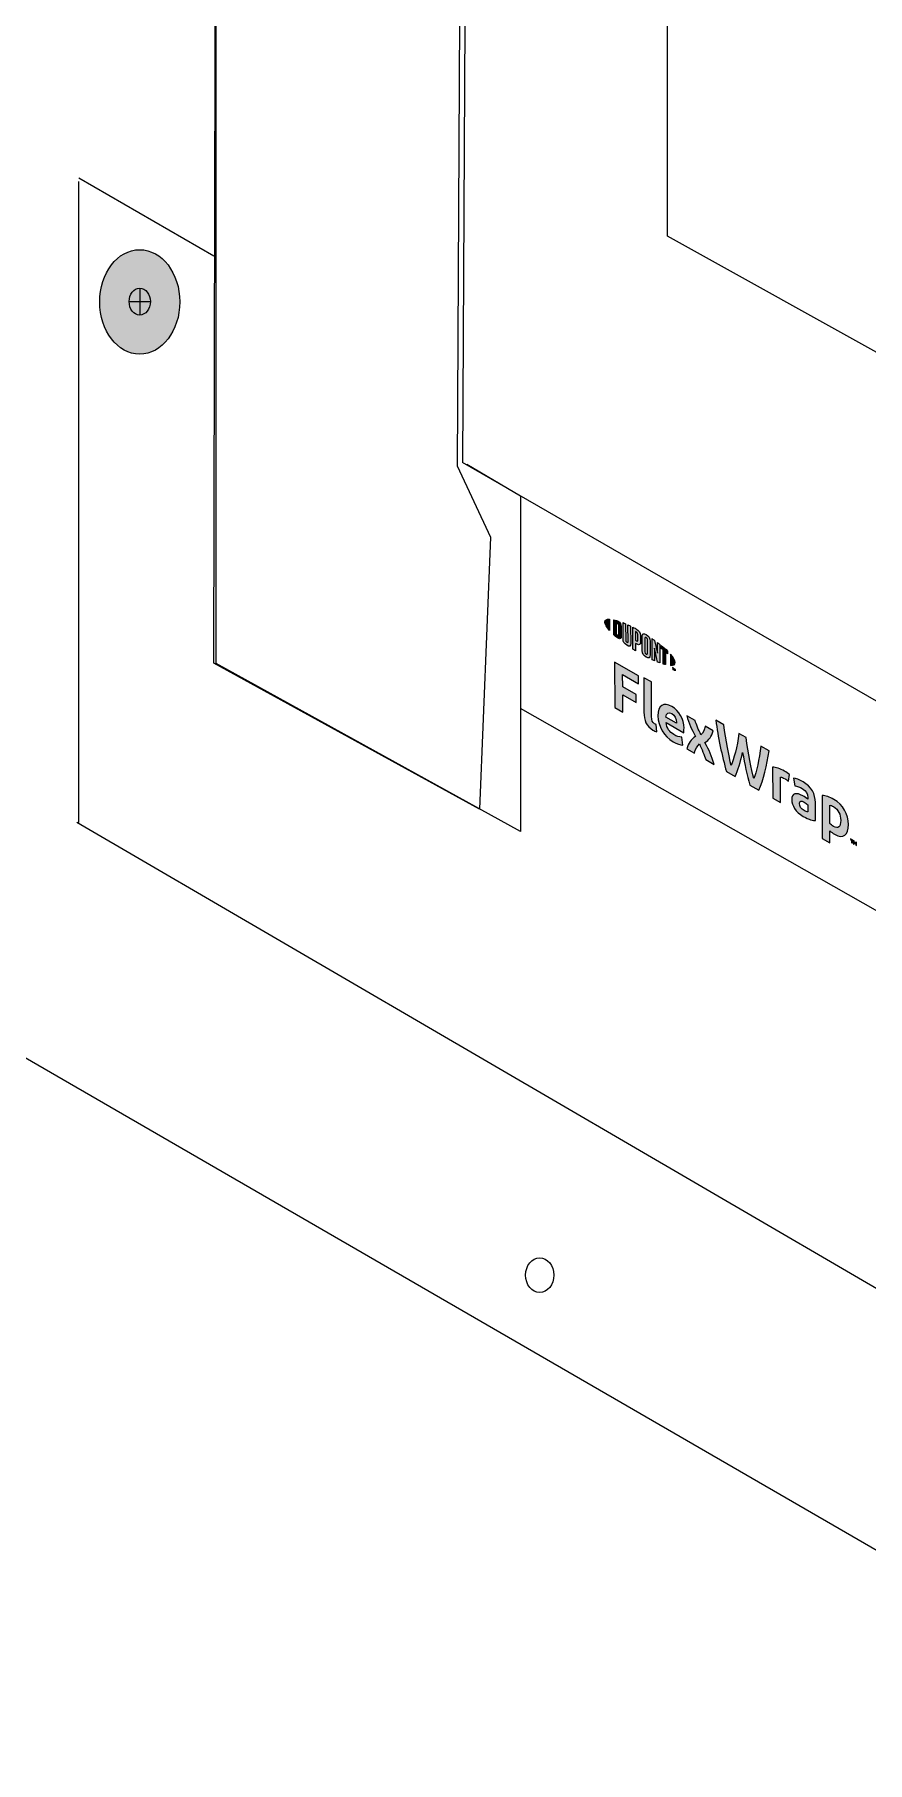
# Model space of a CAD drawing. Header units: inches. Extents: x -20.7 to 75.7, y -15.1 to 19.1.
# Drawn here: x 62.992 to 64.05, y -6.904 to -4.708 of the extents above; entities that cross this region are included whole.
import ezdxf

# ---------------------------------------------------------------- set-up
doc = ezdxf.new("R2010")
doc.units = ezdxf.units.IN
doc.header["$MEASUREMENT"] = 0
for name, color, linetype, lineweight in [('.ATI-DETAIL', 7, 'Continuous', 0), ('G-ANNO-TTLB', 7, 'Continuous', 0), ('LOGOS', 7, 'Continuous', 0), ('TYVEK', 7, 'Continuous', 0)]:
    doc.layers.add(name, color=color, linetype=linetype, lineweight=lineweight)

# ---------------------------------------------------------------- blocks, each defined once
blk = doc.blocks.new('Block_192')
at = {"layer": 'TYVEK', "color": 133, "lineweight": 25, "true_color": 0x70ccdd}
blk.add_line((65.2175, -6.4787), (63.6093, -5.5645), dxfattribs=at)
for points in [[(63.3116, -5.1551)], [(65.58, -6.2866)]]:
    blk.add_lwpolyline(points, dxfattribs=at)
blk = doc.blocks.new('Block_201')
at = {"layer": 'TYVEK', "color": 2, "lineweight": 18, "true_color": 0xf5eb12}
blk.add_lwpolyline([(63.614, -5.1612)], dxfattribs=at)
blk = doc.blocks.new('Block_219')
at = {"layer": 'TYVEK', "color": 18, "lineweight": 25, "true_color": 0x000000}
for points in [[(62.632, -4.7297)], [(63.9609, -5.499)]]:
    blk.add_lwpolyline(points, dxfattribs=at)
blk = doc.blocks.new('Block_221')
at = {"layer": 'TYVEK', "true_color": 0x000000, "transparency": 33554687}
h = blk.add_hatch(color=18, dxfattribs=at)
h.dxf.hatch_style = 2
edge = h.paths.add_edge_path()
edge.add_spline(control_points=[(63.7292, -5.5632), (63.7292, -5.5632), (63.7291, -5.5056), (63.7291, -5.5056), (63.7291, -5.5056), (63.7595, -5.5231), (63.7595, -5.5231), (63.7595, -5.5231), (63.7595, -5.5331), (63.7595, -5.5331), (63.7595, -5.5331), (63.7393, -5.5215), (63.7393, -5.5215), (63.7393, -5.5215), (63.7394, -5.5371), (63.7394, -5.5371), (63.7394, -5.5371), (63.7563, -5.5469), (63.7563, -5.5469), (63.7563, -5.5469), (63.7563, -5.5569), (63.7563, -5.5569), (63.7563, -5.5569), (63.7394, -5.5471), (63.7394, -5.5471), (63.7394, -5.5471), (63.7394, -5.569), (63.7394, -5.569), (63.7394, -5.569), (63.7292, -5.5632), (63.7292, -5.5632)], knot_values=[0, 0, 0, 0, 1, 1, 1, 2, 2, 2, 3, 3, 3, 4, 4, 4, 5, 5, 5, 6, 6, 6, 7, 7, 7, 8, 8, 8, 9, 9, 9, 10, 10, 10, 10], degree=3, periodic=0)
h = blk.add_hatch(color=18, dxfattribs=at)
h.dxf.hatch_style = 2
edge = h.paths.add_edge_path()
edge.add_spline(control_points=[(63.7761, -5.5749), (63.7761, -5.5793), (63.7771, -5.5823), (63.78, -5.5839), (63.7807, -5.5843), (63.7814, -5.5846), (63.782, -5.5848), (63.782, -5.5848), (63.7828, -5.5942), (63.7828, -5.5942), (63.7814, -5.5938), (63.7792, -5.5928), (63.7778, -5.592), (63.7696, -5.5873), (63.7663, -5.5792), (63.7663, -5.5694), (63.7663, -5.5694), (63.7662, -5.5255), (63.7662, -5.5255), (63.7662, -5.5255), (63.776, -5.5305), (63.776, -5.5305), (63.776, -5.5305), (63.7761, -5.5749), (63.7761, -5.5749)], knot_values=[0, 0, 0, 0, 1, 1, 1, 2, 2, 2, 3, 3, 3, 4, 4, 4, 5, 5, 5, 6, 6, 6, 7, 7, 7, 8, 8, 8, 8], degree=3, periodic=0)
h = blk.add_hatch(color=18, dxfattribs=at)
h.dxf.hatch_style = 2
edge = h.paths.add_edge_path()
edge.add_spline(control_points=[(63.7943, -5.5756), (63.7943, -5.5756), (63.8078, -5.5833), (63.8078, -5.5833), (63.8078, -5.5833), (63.8078, -5.5823), (63.8078, -5.5823), (63.8078, -5.5777), (63.8057, -5.5732), (63.8018, -5.5709), (63.7976, -5.5685), (63.7949, -5.5703), (63.7943, -5.5756)], knot_values=[0, 0, 0, 0, 1, 1, 1, 2, 2, 2, 3, 3, 3, 4, 4, 4, 4], degree=3, periodic=0)
edge = h.paths.add_edge_path()
edge.add_spline(control_points=[(63.816, -5.6111), (63.8128, -5.611), (63.8082, -5.6095), (63.8035, -5.6068), (63.792, -5.6002), (63.7842, -5.5873), (63.7841, -5.5737), (63.7841, -5.5606), (63.7913, -5.5559), (63.8017, -5.5619), (63.8111, -5.5672), (63.8172, -5.5784), (63.8173, -5.5894), (63.8173, -5.5919), (63.8171, -5.5939), (63.817, -5.5955), (63.817, -5.5955), (63.7945, -5.5825), (63.7945, -5.5825), (63.7954, -5.5896), (63.7988, -5.5945), (63.8045, -5.5978), (63.808, -5.5998), (63.8113, -5.6008), (63.8144, -5.6011), (63.8144, -5.6011), (63.816, -5.6111), (63.816, -5.6111)], knot_values=[0, 0, 0, 0, 1, 1, 1, 2, 2, 2, 3, 3, 3, 4, 4, 4, 5, 5, 5, 6, 6, 6, 7, 7, 7, 8, 8, 8, 9, 9, 9, 9], degree=3, periodic=0)
h = blk.add_hatch(color=18, dxfattribs=at)
h.dxf.hatch_style = 2
edge = h.paths.add_edge_path()
edge.add_spline(control_points=[(63.8318, -5.6), (63.827, -5.5912), (63.8232, -5.5834), (63.821, -5.5739), (63.821, -5.5739), (63.8316, -5.58), (63.8316, -5.58), (63.8325, -5.5842), (63.8357, -5.5916), (63.8388, -5.5981), (63.8415, -5.5951), (63.8437, -5.5915), (63.8442, -5.5872), (63.8442, -5.5872), (63.8542, -5.593), (63.8542, -5.593), (63.8524, -5.6004), (63.8492, -5.6046), (63.8439, -5.6079), (63.8491, -5.6175), (63.8526, -5.6252), (63.8555, -5.6356), (63.8555, -5.6356), (63.8449, -5.6295), (63.8449, -5.6295), (63.8434, -5.6241), (63.8398, -5.6159), (63.8368, -5.6096), (63.8341, -5.6126), (63.8315, -5.6161), (63.8306, -5.6213), (63.8306, -5.6213), (63.821, -5.6158), (63.821, -5.6158), (63.8228, -5.6083), (63.8261, -5.6037), (63.8318, -5.6)], knot_values=[0, 0, 0, 0, 1, 1, 1, 2, 2, 2, 3, 3, 3, 4, 4, 4, 5, 5, 5, 6, 6, 6, 7, 7, 7, 8, 8, 8, 9, 9, 9, 10, 10, 10, 11, 11, 11, 12, 12, 12, 12], degree=3, periodic=0)
h = blk.add_hatch(color=18, dxfattribs=at)
h.dxf.hatch_style = 2
edge = h.paths.add_edge_path()
edge.add_spline(control_points=[(63.9151, -5.6124), (63.9151, -5.6124), (63.9255, -5.6184), (63.9255, -5.6184), (63.9229, -5.636), (63.9182, -5.6559), (63.9122, -5.6682), (63.9122, -5.6682), (63.901, -5.6618), (63.901, -5.6618), (63.8975, -5.6495), (63.8944, -5.6356), (63.8917, -5.6206), (63.889, -5.6326), (63.886, -5.6429), (63.8824, -5.6511), (63.8824, -5.6511), (63.8713, -5.6447), (63.8713, -5.6447), (63.8655, -5.6256), (63.8604, -5.6001), (63.8577, -5.5795), (63.8577, -5.5795), (63.868, -5.5854), (63.868, -5.5854), (63.8703, -5.604), (63.8743, -5.6258), (63.8773, -5.6371), (63.8803, -5.6292), (63.885, -5.6131), (63.8871, -5.5963), (63.8871, -5.5963), (63.8962, -5.6016), (63.8962, -5.6016), (63.8984, -5.6207), (63.9031, -5.6423), (63.9062, -5.6537), (63.909, -5.6457), (63.913, -5.6286), (63.9151, -5.6124)], knot_values=[0, 0, 0, 0, 1, 1, 1, 2, 2, 2, 3, 3, 3, 4, 4, 4, 5, 5, 5, 6, 6, 6, 7, 7, 7, 8, 8, 8, 9, 9, 9, 10, 10, 10, 11, 11, 11, 12, 12, 12, 13, 13, 13, 13], degree=3, periodic=0)
h = blk.add_hatch(color=18, dxfattribs=at)
h.dxf.hatch_style = 2
edge = h.paths.add_edge_path()
edge.add_spline(control_points=[(63.9449, -5.644), (63.9475, -5.6455), (63.9499, -5.6472), (63.9513, -5.6485), (63.9513, -5.6485), (63.9499, -5.6569), (63.9499, -5.6569), (63.9487, -5.6557), (63.9472, -5.6547), (63.9457, -5.6539), (63.9431, -5.6523), (63.9413, -5.6519), (63.9398, -5.6519), (63.9398, -5.6519), (63.9399, -5.6841), (63.9399, -5.6841), (63.9399, -5.6841), (63.93, -5.6784), (63.93, -5.6784), (63.93, -5.6784), (63.9299, -5.6391), (63.9299, -5.6391), (63.9338, -5.6391), (63.9398, -5.6411), (63.9449, -5.644)], knot_values=[0, 0, 0, 0, 1, 1, 1, 2, 2, 2, 3, 3, 3, 4, 4, 4, 5, 5, 5, 6, 6, 6, 7, 7, 7, 8, 8, 8, 8], degree=3, periodic=0)
h = blk.add_hatch(color=18, dxfattribs=at)
h.dxf.hatch_style = 2
edge = h.paths.add_edge_path()
edge.add_spline(control_points=[(63.9748, -5.6959), (63.9748, -5.6959), (63.9748, -5.6871), (63.9748, -5.6871), (63.9732, -5.6857), (63.9715, -5.6845), (63.9698, -5.6835), (63.9665, -5.6816), (63.9639, -5.6816), (63.9639, -5.6855), (63.9639, -5.6889), (63.9661, -5.692), (63.9698, -5.6941), (63.972, -5.6954), (63.9738, -5.6959), (63.9748, -5.6959)], knot_values=[0, 0, 0, 0, 1, 1, 1, 2, 2, 2, 3, 3, 3, 4, 4, 4, 5, 5, 5, 5], degree=3, periodic=0)
edge = h.paths.add_edge_path()
edge.add_spline(control_points=[(63.9689, -5.7017), (63.9591, -5.6961), (63.9542, -5.6878), (63.9542, -5.6804), (63.9541, -5.6722), (63.9599, -5.6708), (63.9685, -5.6756), (63.9704, -5.6768), (63.973, -5.6786), (63.9748, -5.6799), (63.9748, -5.6799), (63.9748, -5.6779), (63.9748, -5.6779), (63.9748, -5.6729), (63.9723, -5.6691), (63.9675, -5.6664), (63.9644, -5.6646), (63.961, -5.6632), (63.9581, -5.663), (63.9581, -5.663), (63.9563, -5.6531), (63.9563, -5.6531), (63.9594, -5.6533), (63.9643, -5.6552), (63.9686, -5.6577), (63.9791, -5.6637), (63.9843, -5.6731), (63.9843, -5.6842), (63.9843, -5.6842), (63.9844, -5.707), (63.9844, -5.707), (63.9815, -5.7071), (63.976, -5.7058), (63.9689, -5.7017)], knot_values=[0, 0, 0, 0, 1, 1, 1, 2, 2, 2, 3, 3, 3, 4, 4, 4, 5, 5, 5, 6, 6, 6, 7, 7, 7, 8, 8, 8, 9, 9, 9, 10, 10, 10, 11, 11, 11, 11], degree=3, periodic=0)
h = blk.add_hatch(color=18, dxfattribs=at)
h.dxf.hatch_style = 2
edge = h.paths.add_edge_path()
edge.add_spline(control_points=[(64.0073, -5.7144), (64.0135, -5.718), (64.0164, -5.7152), (64.0164, -5.7068), (64.0164, -5.6994), (64.0137, -5.6929), (64.0072, -5.6892), (64.0054, -5.6881), (64.0041, -5.6878), (64.0026, -5.6876), (64.0026, -5.6876), (64.0027, -5.7106), (64.0027, -5.7106), (64.004, -5.7121), (64.0052, -5.7132), (64.0073, -5.7144)], knot_values=[0, 0, 0, 0, 1, 1, 1, 2, 2, 2, 3, 3, 3, 4, 4, 4, 5, 5, 5, 5], degree=3, periodic=0)
edge = h.paths.add_edge_path()
edge.add_spline(control_points=[(64.0087, -5.7244), (64.0062, -5.723), (64.0045, -5.7217), (64.0027, -5.7199), (64.0027, -5.7199), (64.0028, -5.7355), (64.0028, -5.7355), (64.0028, -5.7355), (63.993, -5.7299), (63.993, -5.7299), (63.993, -5.7299), (63.9929, -5.6751), (63.9929, -5.6751), (63.9969, -5.6753), (64.0026, -5.6772), (64.0077, -5.6801), (64.0194, -5.6868), (64.0264, -5.699), (64.0264, -5.7122), (64.0264, -5.7256), (64.0198, -5.7308), (64.0087, -5.7244)], knot_values=[0, 0, 0, 0, 1, 1, 1, 2, 2, 2, 3, 3, 3, 4, 4, 4, 5, 5, 5, 6, 6, 6, 7, 7, 7, 7], degree=3, periodic=0)
h = blk.add_hatch(color=18, dxfattribs=at)
h.dxf.hatch_style = 2
edge = h.paths.add_edge_path()
edge.add_spline(control_points=[(64.0334, -5.7328), (64.0338, -5.734), (64.0342, -5.7349), (64.0346, -5.7359), (64.035, -5.7354), (64.0353, -5.7349), (64.0356, -5.7341), (64.0356, -5.7341), (64.0367, -5.7347), (64.0367, -5.7347), (64.0367, -5.7347), (64.0367, -5.7389), (64.0367, -5.7389), (64.0367, -5.7389), (64.0358, -5.7384), (64.0358, -5.7384), (64.0358, -5.7384), (64.0358, -5.7364), (64.0358, -5.7364), (64.0358, -5.7364), (64.0358, -5.7358), (64.0358, -5.7358), (64.0355, -5.7363), (64.0352, -5.7368), (64.0349, -5.7371), (64.0349, -5.7371), (64.0342, -5.7367), (64.0342, -5.7367), (64.0339, -5.736), (64.0336, -5.7351), (64.0333, -5.7343), (64.0333, -5.7343), (64.0333, -5.735), (64.0333, -5.735), (64.0333, -5.735), (64.0333, -5.737), (64.0333, -5.737), (64.0333, -5.737), (64.0324, -5.7365), (64.0324, -5.7365), (64.0324, -5.7365), (64.0324, -5.7322), (64.0324, -5.7322), (64.0324, -5.7322), (64.0334, -5.7328), (64.0334, -5.7328)], knot_values=[0, 0, 0, 0, 1, 1, 1, 2, 2, 2, 3, 3, 3, 4, 4, 4, 5, 5, 5, 6, 6, 6, 7, 7, 7, 8, 8, 8, 9, 9, 9, 10, 10, 10, 11, 11, 11, 12, 12, 12, 13, 13, 13, 14, 14, 14, 15, 15, 15, 15], degree=3, periodic=0)
edge = h.paths.add_edge_path()
edge.add_spline(control_points=[(64.03, -5.7318), (64.03, -5.7318), (64.029, -5.7312), (64.029, -5.7312), (64.029, -5.7312), (64.029, -5.7303), (64.029, -5.7303), (64.029, -5.7303), (64.032, -5.732), (64.032, -5.732), (64.032, -5.732), (64.032, -5.7329), (64.032, -5.7329), (64.032, -5.7329), (64.031, -5.7324), (64.031, -5.7324), (64.031, -5.7324), (64.031, -5.7357), (64.031, -5.7357), (64.031, -5.7357), (64.03, -5.7351), (64.03, -5.7351), (64.03, -5.7351), (64.03, -5.7318), (64.03, -5.7318)], knot_values=[0, 0, 0, 0, 1, 1, 1, 2, 2, 2, 3, 3, 3, 4, 4, 4, 5, 5, 5, 6, 6, 6, 7, 7, 7, 8, 8, 8, 8], degree=3, periodic=0)
at = {"layer": 'TYVEK'}
for points, knots in [([(63.7292, -5.5632), (63.7292, -5.5632), (63.7291, -5.5056), (63.7291, -5.5056), (63.7291, -5.5056), (63.7595, -5.5231), (63.7595, -5.5231), (63.7595, -5.5231), (63.7595, -5.5331), (63.7595, -5.5331), (63.7595, -5.5331), (63.7393, -5.5215), (63.7393, -5.5215), (63.7393, -5.5215), (63.7394, -5.5371), (63.7394, -5.5371), (63.7394, -5.5371), (63.7563, -5.5469), (63.7563, -5.5469), (63.7563, -5.5469), (63.7563, -5.5569), (63.7563, -5.5569), (63.7563, -5.5569), (63.7394, -5.5471), (63.7394, -5.5471), (63.7394, -5.5471), (63.7394, -5.569), (63.7394, -5.569), (63.7394, -5.569), (63.7292, -5.5632), (63.7292, -5.5632)], [0, 0, 0, 0, 1, 1, 1, 2, 2, 2, 3, 3, 3, 4, 4, 4, 5, 5, 5, 6, 6, 6, 7, 7, 7, 8, 8, 8, 9, 9, 9, 10, 10, 10, 10]), ([(63.7761, -5.5749), (63.7761, -5.5793), (63.7771, -5.5823), (63.78, -5.5839), (63.7807, -5.5843), (63.7814, -5.5846), (63.782, -5.5848), (63.782, -5.5848), (63.7828, -5.5942), (63.7828, -5.5942), (63.7814, -5.5938), (63.7792, -5.5928), (63.7778, -5.592), (63.7696, -5.5873), (63.7663, -5.5792), (63.7663, -5.5694), (63.7663, -5.5694), (63.7662, -5.5255), (63.7662, -5.5255), (63.7662, -5.5255), (63.776, -5.5305), (63.776, -5.5305), (63.776, -5.5305), (63.7761, -5.5749), (63.7761, -5.5749)], [0, 0, 0, 0, 1, 1, 1, 2, 2, 2, 3, 3, 3, 4, 4, 4, 5, 5, 5, 6, 6, 6, 7, 7, 7, 8, 8, 8, 8]), ([(63.816, -5.6111), (63.8128, -5.611), (63.8082, -5.6095), (63.8035, -5.6068), (63.792, -5.6002), (63.7842, -5.5873), (63.7841, -5.5737), (63.7841, -5.5606), (63.7913, -5.5559), (63.8017, -5.5619), (63.8111, -5.5672), (63.8172, -5.5784), (63.8173, -5.5894), (63.8173, -5.5919), (63.8171, -5.5939), (63.817, -5.5955), (63.817, -5.5955), (63.7945, -5.5825), (63.7945, -5.5825), (63.7954, -5.5896), (63.7988, -5.5945), (63.8045, -5.5978), (63.808, -5.5998), (63.8113, -5.6008), (63.8144, -5.6011), (63.8144, -5.6011), (63.816, -5.6111), (63.816, -5.6111)], [0, 0, 0, 0, 1, 1, 1, 2, 2, 2, 3, 3, 3, 4, 4, 4, 5, 5, 5, 6, 6, 6, 7, 7, 7, 8, 8, 8, 9, 9, 9, 9]), ([(63.7943, -5.5756), (63.7943, -5.5756), (63.8078, -5.5833), (63.8078, -5.5833), (63.8078, -5.5833), (63.8078, -5.5823), (63.8078, -5.5823), (63.8078, -5.5777), (63.8057, -5.5732), (63.8018, -5.5709), (63.7976, -5.5685), (63.7949, -5.5703), (63.7943, -5.5756)], [0, 0, 0, 0, 1, 1, 1, 2, 2, 2, 3, 3, 3, 4, 4, 4, 4]), ([(63.8318, -5.6), (63.827, -5.5912), (63.8232, -5.5834), (63.821, -5.5739), (63.821, -5.5739), (63.8316, -5.58), (63.8316, -5.58), (63.8325, -5.5842), (63.8357, -5.5916), (63.8388, -5.5981), (63.8415, -5.5951), (63.8437, -5.5915), (63.8442, -5.5872), (63.8442, -5.5872), (63.8542, -5.593), (63.8542, -5.593), (63.8524, -5.6004), (63.8492, -5.6046), (63.8439, -5.6079), (63.8491, -5.6175), (63.8526, -5.6252), (63.8555, -5.6356), (63.8555, -5.6356), (63.8449, -5.6295), (63.8449, -5.6295), (63.8434, -5.6241), (63.8398, -5.6159), (63.8368, -5.6096), (63.8341, -5.6126), (63.8315, -5.6161), (63.8306, -5.6213), (63.8306, -5.6213), (63.821, -5.6158), (63.821, -5.6158), (63.8228, -5.6083), (63.8261, -5.6037), (63.8318, -5.6)], [0, 0, 0, 0, 1, 1, 1, 2, 2, 2, 3, 3, 3, 4, 4, 4, 5, 5, 5, 6, 6, 6, 7, 7, 7, 8, 8, 8, 9, 9, 9, 10, 10, 10, 11, 11, 11, 12, 12, 12, 12]), ([(63.9151, -5.6124), (63.9151, -5.6124), (63.9255, -5.6184), (63.9255, -5.6184), (63.9229, -5.636), (63.9182, -5.6559), (63.9122, -5.6682), (63.9122, -5.6682), (63.901, -5.6618), (63.901, -5.6618), (63.8975, -5.6495), (63.8944, -5.6356), (63.8917, -5.6206), (63.889, -5.6326), (63.886, -5.6429), (63.8824, -5.6511), (63.8824, -5.6511), (63.8713, -5.6447), (63.8713, -5.6447), (63.8655, -5.6256), (63.8604, -5.6001), (63.8577, -5.5795), (63.8577, -5.5795), (63.868, -5.5854), (63.868, -5.5854), (63.8703, -5.604), (63.8743, -5.6258), (63.8773, -5.6371), (63.8803, -5.6292), (63.885, -5.6131), (63.8871, -5.5963), (63.8871, -5.5963), (63.8962, -5.6016), (63.8962, -5.6016), (63.8984, -5.6207), (63.9031, -5.6423), (63.9062, -5.6537), (63.909, -5.6457), (63.913, -5.6286), (63.9151, -5.6124)], [0, 0, 0, 0, 1, 1, 1, 2, 2, 2, 3, 3, 3, 4, 4, 4, 5, 5, 5, 6, 6, 6, 7, 7, 7, 8, 8, 8, 9, 9, 9, 10, 10, 10, 11, 11, 11, 12, 12, 12, 13, 13, 13, 13]), ([(63.9449, -5.644), (63.9475, -5.6455), (63.9499, -5.6472), (63.9513, -5.6485), (63.9513, -5.6485), (63.9499, -5.6569), (63.9499, -5.6569), (63.9487, -5.6557), (63.9472, -5.6547), (63.9457, -5.6539), (63.9431, -5.6523), (63.9413, -5.6519), (63.9398, -5.6519), (63.9398, -5.6519), (63.9399, -5.6841), (63.9399, -5.6841), (63.9399, -5.6841), (63.93, -5.6784), (63.93, -5.6784), (63.93, -5.6784), (63.9299, -5.6391), (63.9299, -5.6391), (63.9338, -5.6391), (63.9398, -5.6411), (63.9449, -5.644)], [0, 0, 0, 0, 1, 1, 1, 2, 2, 2, 3, 3, 3, 4, 4, 4, 5, 5, 5, 6, 6, 6, 7, 7, 7, 8, 8, 8, 8]), ([(63.9689, -5.7017), (63.9591, -5.6961), (63.9542, -5.6878), (63.9542, -5.6804), (63.9541, -5.6722), (63.9599, -5.6708), (63.9685, -5.6756), (63.9704, -5.6768), (63.973, -5.6786), (63.9748, -5.6799), (63.9748, -5.6799), (63.9748, -5.6779), (63.9748, -5.6779), (63.9748, -5.6729), (63.9723, -5.6691), (63.9675, -5.6664), (63.9644, -5.6646), (63.961, -5.6632), (63.9581, -5.663), (63.9581, -5.663), (63.9563, -5.6531), (63.9563, -5.6531), (63.9594, -5.6533), (63.9643, -5.6552), (63.9686, -5.6577), (63.9791, -5.6637), (63.9843, -5.6731), (63.9843, -5.6842), (63.9843, -5.6842), (63.9844, -5.707), (63.9844, -5.707), (63.9815, -5.7071), (63.976, -5.7058), (63.9689, -5.7017)], [0, 0, 0, 0, 1, 1, 1, 2, 2, 2, 3, 3, 3, 4, 4, 4, 5, 5, 5, 6, 6, 6, 7, 7, 7, 8, 8, 8, 9, 9, 9, 10, 10, 10, 11, 11, 11, 11]), ([(63.9748, -5.6959), (63.9748, -5.6959), (63.9748, -5.6871), (63.9748, -5.6871), (63.9732, -5.6857), (63.9715, -5.6845), (63.9698, -5.6835), (63.9665, -5.6816), (63.9639, -5.6816), (63.9639, -5.6855), (63.9639, -5.6889), (63.9661, -5.692), (63.9698, -5.6941), (63.972, -5.6954), (63.9738, -5.6959), (63.9748, -5.6959)], [0, 0, 0, 0, 1, 1, 1, 2, 2, 2, 3, 3, 3, 4, 4, 4, 5, 5, 5, 5]), ([(64.0087, -5.7244), (64.0062, -5.723), (64.0045, -5.7217), (64.0027, -5.7199), (64.0027, -5.7199), (64.0028, -5.7355), (64.0028, -5.7355), (64.0028, -5.7355), (63.993, -5.7299), (63.993, -5.7299), (63.993, -5.7299), (63.9929, -5.6751), (63.9929, -5.6751), (63.9969, -5.6753), (64.0026, -5.6772), (64.0077, -5.6801), (64.0194, -5.6868), (64.0264, -5.699), (64.0264, -5.7122), (64.0264, -5.7256), (64.0198, -5.7308), (64.0087, -5.7244)], [0, 0, 0, 0, 1, 1, 1, 2, 2, 2, 3, 3, 3, 4, 4, 4, 5, 5, 5, 6, 6, 6, 7, 7, 7, 7]), ([(64.0073, -5.7144), (64.0135, -5.718), (64.0164, -5.7152), (64.0164, -5.7068), (64.0164, -5.6994), (64.0137, -5.6929), (64.0072, -5.6892), (64.0054, -5.6881), (64.0041, -5.6878), (64.0026, -5.6876), (64.0026, -5.6876), (64.0027, -5.7106), (64.0027, -5.7106), (64.004, -5.7121), (64.0052, -5.7132), (64.0073, -5.7144)], [0, 0, 0, 0, 1, 1, 1, 2, 2, 2, 3, 3, 3, 4, 4, 4, 5, 5, 5, 5]), ([(64.03, -5.7318), (64.03, -5.7318), (64.029, -5.7312), (64.029, -5.7312), (64.029, -5.7312), (64.029, -5.7303), (64.029, -5.7303), (64.029, -5.7303), (64.032, -5.732), (64.032, -5.732), (64.032, -5.732), (64.032, -5.7329), (64.032, -5.7329), (64.032, -5.7329), (64.031, -5.7324), (64.031, -5.7324), (64.031, -5.7324), (64.031, -5.7357), (64.031, -5.7357), (64.031, -5.7357), (64.03, -5.7351), (64.03, -5.7351), (64.03, -5.7351), (64.03, -5.7318), (64.03, -5.7318)], [0, 0, 0, 0, 1, 1, 1, 2, 2, 2, 3, 3, 3, 4, 4, 4, 5, 5, 5, 6, 6, 6, 7, 7, 7, 8, 8, 8, 8]), ([(64.0334, -5.7328), (64.0338, -5.734), (64.0342, -5.7349), (64.0346, -5.7359), (64.035, -5.7354), (64.0353, -5.7349), (64.0356, -5.7341), (64.0356, -5.7341), (64.0367, -5.7347), (64.0367, -5.7347), (64.0367, -5.7347), (64.0367, -5.7389), (64.0367, -5.7389), (64.0367, -5.7389), (64.0358, -5.7384), (64.0358, -5.7384), (64.0358, -5.7384), (64.0358, -5.7364), (64.0358, -5.7364), (64.0358, -5.7364), (64.0358, -5.7358), (64.0358, -5.7358), (64.0355, -5.7363), (64.0352, -5.7368), (64.0349, -5.7371), (64.0349, -5.7371), (64.0342, -5.7367), (64.0342, -5.7367), (64.0339, -5.736), (64.0336, -5.7351), (64.0333, -5.7343), (64.0333, -5.7343), (64.0333, -5.735), (64.0333, -5.735), (64.0333, -5.735), (64.0333, -5.737), (64.0333, -5.737), (64.0333, -5.737), (64.0324, -5.7365), (64.0324, -5.7365), (64.0324, -5.7365), (64.0324, -5.7322), (64.0324, -5.7322), (64.0324, -5.7322), (64.0334, -5.7328), (64.0334, -5.7328)], [0, 0, 0, 0, 1, 1, 1, 2, 2, 2, 3, 3, 3, 4, 4, 4, 5, 5, 5, 6, 6, 6, 7, 7, 7, 8, 8, 8, 9, 9, 9, 10, 10, 10, 11, 11, 11, 12, 12, 12, 13, 13, 13, 14, 14, 14, 15, 15, 15, 15])]:
    blk.add_open_spline(points, degree=3, knots=knots, dxfattribs=at)
blk = doc.blocks.new('Block_222')
at = {"layer": 'TYVEK', "true_color": 0x000000, "transparency": 33554687}
h = blk.add_hatch(color=18, dxfattribs=at)
h.dxf.hatch_style = 2
edge = h.paths.add_edge_path()
edge.add_spline(control_points=[(63.7166, -5.4546), (63.7166, -5.4572), (63.7188, -5.461), (63.7227, -5.4653), (63.7227, -5.4653), (63.7227, -5.4509), (63.7227, -5.4509), (63.7188, -5.4507), (63.7166, -5.4519), (63.7166, -5.4546)], knot_values=[0, 0, 0, 0, 1, 1, 1, 2, 2, 2, 3, 3, 3, 3], degree=3, periodic=0)
h = blk.add_hatch(color=18, dxfattribs=at)
h.dxf.hatch_style = 2
edge = h.paths.add_edge_path()
edge.add_spline(control_points=[(63.7344, -5.4707), (63.7344, -5.4718), (63.7338, -5.4718), (63.7331, -5.4714), (63.7326, -5.4711), (63.7317, -5.4704), (63.7311, -5.4698), (63.7311, -5.4698), (63.731, -5.456), (63.731, -5.456), (63.7317, -5.4562), (63.7325, -5.4564), (63.7331, -5.4567), (63.7338, -5.4571), (63.7343, -5.4578), (63.7343, -5.4589), (63.7343, -5.4589), (63.7344, -5.4707), (63.7344, -5.4707)], knot_values=[0, 0, 0, 0, 1, 1, 1, 2, 2, 2, 3, 3, 3, 4, 4, 4, 5, 5, 5, 6, 6, 6, 6], degree=3, periodic=0)
edge = h.paths.add_edge_path()
edge.add_spline(control_points=[(63.7335, -5.4534), (63.7324, -5.4528), (63.7309, -5.4522), (63.728, -5.4516), (63.728, -5.4516), (63.7281, -5.4708), (63.7281, -5.4708), (63.7306, -5.4731), (63.7325, -5.4747), (63.7336, -5.4753), (63.7361, -5.4767), (63.7375, -5.4758), (63.7375, -5.4729), (63.7375, -5.4729), (63.7374, -5.4602), (63.7374, -5.4602), (63.7374, -5.4574), (63.736, -5.4548), (63.7335, -5.4534)], knot_values=[0, 0, 0, 0, 1, 1, 1, 2, 2, 2, 3, 3, 3, 4, 4, 4, 5, 5, 5, 6, 6, 6, 6], degree=3, periodic=0)
h = blk.add_hatch(color=18, dxfattribs=at)
h.dxf.hatch_style = 2
edge = h.paths.add_edge_path()
edge.add_spline(control_points=[(63.7462, -5.4797), (63.7462, -5.4808), (63.7459, -5.4813), (63.7447, -5.4804), (63.7435, -5.4796), (63.7432, -5.4788), (63.7432, -5.4775), (63.7432, -5.4775), (63.7431, -5.4567), (63.7431, -5.4567), (63.7423, -5.4564), (63.7406, -5.4556), (63.7398, -5.4553), (63.7398, -5.4553), (63.7399, -5.4764), (63.7399, -5.4764), (63.7399, -5.4798), (63.7413, -5.4819), (63.7447, -5.4842), (63.7477, -5.4864), (63.7496, -5.4857), (63.7496, -5.482), (63.7496, -5.482), (63.7495, -5.4597), (63.7495, -5.4597), (63.7489, -5.4594), (63.7468, -5.4584), (63.7461, -5.4581), (63.7461, -5.4581), (63.7462, -5.4797), (63.7462, -5.4797)], knot_values=[0, 0, 0, 0, 1, 1, 1, 2, 2, 2, 3, 3, 3, 4, 4, 4, 5, 5, 5, 6, 6, 6, 7, 7, 7, 8, 8, 8, 9, 9, 9, 10, 10, 10, 10], degree=3, periodic=0)
h = blk.add_hatch(color=18, dxfattribs=at)
h.dxf.hatch_style = 2
edge = h.paths.add_edge_path()
edge.add_spline(control_points=[(63.7586, -5.4777), (63.7586, -5.4789), (63.7582, -5.4793), (63.7569, -5.4785), (63.7569, -5.4785), (63.7557, -5.4778), (63.7557, -5.4778), (63.7557, -5.4778), (63.7556, -5.4667), (63.7556, -5.4667), (63.7562, -5.467), (63.7565, -5.4672), (63.7568, -5.4674), (63.7583, -5.4682), (63.7586, -5.4691), (63.7586, -5.4703), (63.7586, -5.4703), (63.7586, -5.4777), (63.7586, -5.4777)], knot_values=[0, 0, 0, 0, 1, 1, 1, 2, 2, 2, 3, 3, 3, 4, 4, 4, 5, 5, 5, 6, 6, 6, 6], degree=3, periodic=0)
edge = h.paths.add_edge_path()
edge.add_spline(control_points=[(63.757, -5.4636), (63.7564, -5.4632), (63.7542, -5.4621), (63.7522, -5.4611), (63.7522, -5.4611), (63.7523, -5.4891), (63.7523, -5.4891), (63.753, -5.4895), (63.7547, -5.4906), (63.7557, -5.4912), (63.7557, -5.4912), (63.7557, -5.4817), (63.7557, -5.4817), (63.7557, -5.4817), (63.757, -5.4825), (63.757, -5.4825), (63.7606, -5.4845), (63.7621, -5.4835), (63.7621, -5.48), (63.7621, -5.48), (63.762, -5.4717), (63.762, -5.4717), (63.762, -5.4682), (63.7604, -5.4655), (63.757, -5.4636)], knot_values=[0, 0, 0, 0, 1, 1, 1, 2, 2, 2, 3, 3, 3, 4, 4, 4, 5, 5, 5, 6, 6, 6, 7, 7, 7, 8, 8, 8, 8], degree=3, periodic=0)
h = blk.add_hatch(color=18, dxfattribs=at)
h.dxf.hatch_style = 2
edge = h.paths.add_edge_path()
edge.add_spline(control_points=[(63.7708, -5.4945), (63.7708, -5.4956), (63.7705, -5.496), (63.7693, -5.4953), (63.7681, -5.4946), (63.7677, -5.4938), (63.7677, -5.4927), (63.7677, -5.4927), (63.7677, -5.4752), (63.7677, -5.4752), (63.7677, -5.4741), (63.768, -5.4736), (63.7693, -5.4744), (63.7705, -5.4751), (63.7708, -5.4759), (63.7708, -5.477), (63.7708, -5.477), (63.7708, -5.4945), (63.7708, -5.4945)], knot_values=[0, 0, 0, 0, 1, 1, 1, 2, 2, 2, 3, 3, 3, 4, 4, 4, 5, 5, 5, 6, 6, 6, 6], degree=3, periodic=0)
edge = h.paths.add_edge_path()
edge.add_spline(control_points=[(63.7692, -5.4705), (63.7661, -5.4685), (63.7642, -5.469), (63.7642, -5.4727), (63.7642, -5.4727), (63.7643, -5.491), (63.7643, -5.491), (63.7643, -5.4949), (63.766, -5.4975), (63.7693, -5.4993), (63.7726, -5.501), (63.7743, -5.5005), (63.7743, -5.4964), (63.7743, -5.4964), (63.7742, -5.4789), (63.7742, -5.4789), (63.7742, -5.4749), (63.7727, -5.4726), (63.7692, -5.4705)], knot_values=[0, 0, 0, 0, 1, 1, 1, 2, 2, 2, 3, 3, 3, 4, 4, 4, 5, 5, 5, 6, 6, 6, 6], degree=3, periodic=0)
h = blk.add_hatch(color=18, dxfattribs=at)
h.dxf.hatch_style = 2
edge = h.paths.add_edge_path()
edge.add_spline(control_points=[(63.7837, -5.4944), (63.7837, -5.4944), (63.7799, -5.4779), (63.7799, -5.4779), (63.7789, -5.4772), (63.7776, -5.4763), (63.7767, -5.4757), (63.7767, -5.4757), (63.7767, -5.5026), (63.7767, -5.5026), (63.7774, -5.5029), (63.7791, -5.5036), (63.78, -5.504), (63.78, -5.504), (63.7797, -5.488), (63.7797, -5.488), (63.7797, -5.488), (63.7838, -5.5056), (63.7838, -5.5056), (63.7846, -5.5059), (63.7859, -5.5064), (63.7867, -5.5066), (63.7867, -5.5066), (63.7866, -5.483), (63.7866, -5.483), (63.7858, -5.4823), (63.7842, -5.4811), (63.7835, -5.4806), (63.7835, -5.4806), (63.7837, -5.4944), (63.7837, -5.4944)], knot_values=[0, 0, 0, 0, 1, 1, 1, 2, 2, 2, 3, 3, 3, 4, 4, 4, 5, 5, 5, 6, 6, 6, 7, 7, 7, 8, 8, 8, 9, 9, 9, 10, 10, 10, 10], degree=3, periodic=0)
h = blk.add_hatch(color=18, dxfattribs=at)
h.dxf.hatch_style = 2
edge = h.paths.add_edge_path()
edge.add_spline(control_points=[(63.7883, -5.4881), (63.7892, -5.4888), (63.79, -5.4894), (63.7908, -5.4901), (63.7908, -5.4901), (63.7909, -5.508), (63.7909, -5.508), (63.7916, -5.5082), (63.793, -5.5086), (63.7939, -5.5088), (63.7939, -5.5088), (63.7939, -5.4927), (63.7939, -5.4927), (63.7948, -5.4935), (63.7956, -5.4942), (63.7964, -5.4949), (63.7964, -5.4949), (63.7964, -5.4915), (63.7964, -5.4915), (63.7939, -5.4891), (63.7914, -5.4868), (63.7883, -5.4844), (63.7883, -5.4844), (63.7883, -5.4881), (63.7883, -5.4881)], knot_values=[0, 0, 0, 0, 1, 1, 1, 2, 2, 2, 3, 3, 3, 4, 4, 4, 5, 5, 5, 6, 6, 6, 7, 7, 7, 8, 8, 8, 8], degree=3, periodic=0)
h = blk.add_hatch(color=18, dxfattribs=at)
h.dxf.hatch_style = 2
edge = h.paths.add_edge_path()
edge.add_spline(control_points=[(63.8062, -5.506), (63.8062, -5.5086), (63.804, -5.5098), (63.8001, -5.5097), (63.8001, -5.5097), (63.8, -5.4953), (63.8, -5.4953), (63.8039, -5.4996), (63.8062, -5.5034), (63.8062, -5.506)], knot_values=[0, 0, 0, 0, 1, 1, 1, 2, 2, 2, 3, 3, 3, 3], degree=3, periodic=0)
h = blk.add_hatch(color=18, dxfattribs=at)
h.dxf.hatch_style = 2
edge = h.paths.add_edge_path()
edge.add_spline(control_points=[(63.8044, -5.5136), (63.8044, -5.5136), (63.8047, -5.5139), (63.8047, -5.5139), (63.8047, -5.5139), (63.8053, -5.5151), (63.8053, -5.5151), (63.8053, -5.5151), (63.8058, -5.5145), (63.8058, -5.5145), (63.8058, -5.5145), (63.8062, -5.5147), (63.8062, -5.5147), (63.8062, -5.5147), (63.8062, -5.5168), (63.8062, -5.5168), (63.8062, -5.5168), (63.8059, -5.5166), (63.8059, -5.5166), (63.8059, -5.5166), (63.8059, -5.5151), (63.8059, -5.5151), (63.8059, -5.5151), (63.8053, -5.5158), (63.8053, -5.5158), (63.8053, -5.5158), (63.8053, -5.5157), (63.8053, -5.5157), (63.8053, -5.5157), (63.8047, -5.5144), (63.8047, -5.5144), (63.8047, -5.5144), (63.8047, -5.5159), (63.8047, -5.5159), (63.8047, -5.5159), (63.8044, -5.5157), (63.8044, -5.5157), (63.8044, -5.5157), (63.8044, -5.5136), (63.8044, -5.5136)], knot_values=[0, 0, 0, 0, 1, 1, 1, 2, 2, 2, 3, 3, 3, 4, 4, 4, 5, 5, 5, 6, 6, 6, 7, 7, 7, 8, 8, 8, 9, 9, 9, 10, 10, 10, 11, 11, 11, 12, 12, 12, 13, 13, 13, 13], degree=3, periodic=0)
edge = h.paths.add_edge_path()
edge.add_spline(control_points=[(63.8031, -5.5133), (63.8031, -5.5133), (63.8025, -5.5129), (63.8025, -5.5129), (63.8025, -5.5129), (63.8025, -5.5126), (63.8025, -5.5126), (63.8025, -5.5126), (63.804, -5.5134), (63.804, -5.5134), (63.804, -5.5134), (63.804, -5.5138), (63.804, -5.5138), (63.804, -5.5138), (63.8034, -5.5135), (63.8034, -5.5135), (63.8034, -5.5135), (63.8034, -5.5152), (63.8034, -5.5152), (63.8034, -5.5152), (63.8031, -5.515), (63.8031, -5.515), (63.8031, -5.515), (63.8031, -5.5133), (63.8031, -5.5133)], knot_values=[0, 0, 0, 0, 1, 1, 1, 2, 2, 2, 3, 3, 3, 4, 4, 4, 5, 5, 5, 6, 6, 6, 7, 7, 7, 8, 8, 8, 8], degree=3, periodic=0)
at = {"layer": 'TYVEK'}
for points, knots in [([(63.7166, -5.4546), (63.7166, -5.4572), (63.7188, -5.461), (63.7227, -5.4653), (63.7227, -5.4653), (63.7227, -5.4509), (63.7227, -5.4509), (63.7188, -5.4507), (63.7166, -5.4519), (63.7166, -5.4546)], [0, 0, 0, 0, 1, 1, 1, 2, 2, 2, 3, 3, 3, 3]), ([(63.7335, -5.4534), (63.7324, -5.4528), (63.7309, -5.4522), (63.728, -5.4516), (63.728, -5.4516), (63.7281, -5.4708), (63.7281, -5.4708), (63.7306, -5.4731), (63.7325, -5.4747), (63.7336, -5.4753), (63.7361, -5.4767), (63.7375, -5.4758), (63.7375, -5.4729), (63.7375, -5.4729), (63.7374, -5.4602), (63.7374, -5.4602), (63.7374, -5.4574), (63.736, -5.4548), (63.7335, -5.4534)], [0, 0, 0, 0, 1, 1, 1, 2, 2, 2, 3, 3, 3, 4, 4, 4, 5, 5, 5, 6, 6, 6, 6]), ([(63.7344, -5.4707), (63.7344, -5.4718), (63.7338, -5.4718), (63.7331, -5.4714), (63.7326, -5.4711), (63.7317, -5.4704), (63.7311, -5.4698), (63.7311, -5.4698), (63.731, -5.456), (63.731, -5.456), (63.7317, -5.4562), (63.7325, -5.4564), (63.7331, -5.4567), (63.7338, -5.4571), (63.7343, -5.4578), (63.7343, -5.4589), (63.7343, -5.4589), (63.7344, -5.4707), (63.7344, -5.4707)], [0, 0, 0, 0, 1, 1, 1, 2, 2, 2, 3, 3, 3, 4, 4, 4, 5, 5, 5, 6, 6, 6, 6]), ([(63.7462, -5.4797), (63.7462, -5.4808), (63.7459, -5.4813), (63.7447, -5.4804), (63.7435, -5.4796), (63.7432, -5.4788), (63.7432, -5.4775), (63.7432, -5.4775), (63.7431, -5.4567), (63.7431, -5.4567), (63.7423, -5.4564), (63.7406, -5.4556), (63.7398, -5.4553), (63.7398, -5.4553), (63.7399, -5.4764), (63.7399, -5.4764), (63.7399, -5.4798), (63.7413, -5.4819), (63.7447, -5.4842), (63.7477, -5.4864), (63.7496, -5.4857), (63.7496, -5.482), (63.7496, -5.482), (63.7495, -5.4597), (63.7495, -5.4597), (63.7489, -5.4594), (63.7468, -5.4584), (63.7461, -5.4581), (63.7461, -5.4581), (63.7462, -5.4797), (63.7462, -5.4797)], [0, 0, 0, 0, 1, 1, 1, 2, 2, 2, 3, 3, 3, 4, 4, 4, 5, 5, 5, 6, 6, 6, 7, 7, 7, 8, 8, 8, 9, 9, 9, 10, 10, 10, 10]), ([(63.757, -5.4636), (63.7564, -5.4632), (63.7542, -5.4621), (63.7522, -5.4611), (63.7522, -5.4611), (63.7523, -5.4891), (63.7523, -5.4891), (63.753, -5.4895), (63.7547, -5.4906), (63.7557, -5.4912), (63.7557, -5.4912), (63.7557, -5.4817), (63.7557, -5.4817), (63.7557, -5.4817), (63.757, -5.4825), (63.757, -5.4825), (63.7606, -5.4845), (63.7621, -5.4835), (63.7621, -5.48), (63.7621, -5.48), (63.762, -5.4717), (63.762, -5.4717), (63.762, -5.4682), (63.7604, -5.4655), (63.757, -5.4636)], [0, 0, 0, 0, 1, 1, 1, 2, 2, 2, 3, 3, 3, 4, 4, 4, 5, 5, 5, 6, 6, 6, 7, 7, 7, 8, 8, 8, 8]), ([(63.7586, -5.4777), (63.7586, -5.4789), (63.7582, -5.4793), (63.7569, -5.4785), (63.7569, -5.4785), (63.7557, -5.4778), (63.7557, -5.4778), (63.7557, -5.4778), (63.7556, -5.4667), (63.7556, -5.4667), (63.7562, -5.467), (63.7565, -5.4672), (63.7568, -5.4674), (63.7583, -5.4682), (63.7586, -5.4691), (63.7586, -5.4703), (63.7586, -5.4703), (63.7586, -5.4777), (63.7586, -5.4777)], [0, 0, 0, 0, 1, 1, 1, 2, 2, 2, 3, 3, 3, 4, 4, 4, 5, 5, 5, 6, 6, 6, 6]), ([(63.7692, -5.4705), (63.7661, -5.4685), (63.7642, -5.469), (63.7642, -5.4727), (63.7642, -5.4727), (63.7643, -5.491), (63.7643, -5.491), (63.7643, -5.4949), (63.766, -5.4975), (63.7693, -5.4993), (63.7726, -5.501), (63.7743, -5.5005), (63.7743, -5.4964), (63.7743, -5.4964), (63.7742, -5.4789), (63.7742, -5.4789), (63.7742, -5.4749), (63.7727, -5.4726), (63.7692, -5.4705)], [0, 0, 0, 0, 1, 1, 1, 2, 2, 2, 3, 3, 3, 4, 4, 4, 5, 5, 5, 6, 6, 6, 6]), ([(63.7708, -5.4945), (63.7708, -5.4956), (63.7705, -5.496), (63.7693, -5.4953), (63.7681, -5.4946), (63.7677, -5.4938), (63.7677, -5.4927), (63.7677, -5.4927), (63.7677, -5.4752), (63.7677, -5.4752), (63.7677, -5.4741), (63.768, -5.4736), (63.7693, -5.4744), (63.7705, -5.4751), (63.7708, -5.4759), (63.7708, -5.477), (63.7708, -5.477), (63.7708, -5.4945), (63.7708, -5.4945)], [0, 0, 0, 0, 1, 1, 1, 2, 2, 2, 3, 3, 3, 4, 4, 4, 5, 5, 5, 6, 6, 6, 6]), ([(63.7837, -5.4944), (63.7837, -5.4944), (63.7799, -5.4779), (63.7799, -5.4779), (63.7789, -5.4772), (63.7776, -5.4763), (63.7767, -5.4757), (63.7767, -5.4757), (63.7767, -5.5026), (63.7767, -5.5026), (63.7774, -5.5029), (63.7791, -5.5036), (63.78, -5.504), (63.78, -5.504), (63.7797, -5.488), (63.7797, -5.488), (63.7797, -5.488), (63.7838, -5.5056), (63.7838, -5.5056), (63.7846, -5.5059), (63.7859, -5.5064), (63.7867, -5.5066), (63.7867, -5.5066), (63.7866, -5.483), (63.7866, -5.483), (63.7858, -5.4823), (63.7842, -5.4811), (63.7835, -5.4806), (63.7835, -5.4806), (63.7837, -5.4944), (63.7837, -5.4944)], [0, 0, 0, 0, 1, 1, 1, 2, 2, 2, 3, 3, 3, 4, 4, 4, 5, 5, 5, 6, 6, 6, 7, 7, 7, 8, 8, 8, 9, 9, 9, 10, 10, 10, 10]), ([(63.7883, -5.4881), (63.7892, -5.4888), (63.79, -5.4894), (63.7908, -5.4901), (63.7908, -5.4901), (63.7909, -5.508), (63.7909, -5.508), (63.7916, -5.5082), (63.793, -5.5086), (63.7939, -5.5088), (63.7939, -5.5088), (63.7939, -5.4927), (63.7939, -5.4927), (63.7948, -5.4935), (63.7956, -5.4942), (63.7964, -5.4949), (63.7964, -5.4949), (63.7964, -5.4915), (63.7964, -5.4915), (63.7939, -5.4891), (63.7914, -5.4868), (63.7883, -5.4844), (63.7883, -5.4844), (63.7883, -5.4881), (63.7883, -5.4881)], [0, 0, 0, 0, 1, 1, 1, 2, 2, 2, 3, 3, 3, 4, 4, 4, 5, 5, 5, 6, 6, 6, 7, 7, 7, 8, 8, 8, 8]), ([(63.8062, -5.506), (63.8062, -5.5086), (63.804, -5.5098), (63.8001, -5.5097), (63.8001, -5.5097), (63.8, -5.4953), (63.8, -5.4953), (63.8039, -5.4996), (63.8062, -5.5034), (63.8062, -5.506)], [0, 0, 0, 0, 1, 1, 1, 2, 2, 2, 3, 3, 3, 3]), ([(63.8031, -5.5133), (63.8031, -5.5133), (63.8025, -5.5129), (63.8025, -5.5129), (63.8025, -5.5129), (63.8025, -5.5126), (63.8025, -5.5126), (63.8025, -5.5126), (63.804, -5.5134), (63.804, -5.5134), (63.804, -5.5134), (63.804, -5.5138), (63.804, -5.5138), (63.804, -5.5138), (63.8034, -5.5135), (63.8034, -5.5135), (63.8034, -5.5135), (63.8034, -5.5152), (63.8034, -5.5152), (63.8034, -5.5152), (63.8031, -5.515), (63.8031, -5.515), (63.8031, -5.515), (63.8031, -5.5133), (63.8031, -5.5133)], [0, 0, 0, 0, 1, 1, 1, 2, 2, 2, 3, 3, 3, 4, 4, 4, 5, 5, 5, 6, 6, 6, 7, 7, 7, 8, 8, 8, 8]), ([(63.8044, -5.5136), (63.8044, -5.5136), (63.8047, -5.5139), (63.8047, -5.5139), (63.8047, -5.5139), (63.8053, -5.5151), (63.8053, -5.5151), (63.8053, -5.5151), (63.8058, -5.5145), (63.8058, -5.5145), (63.8058, -5.5145), (63.8062, -5.5147), (63.8062, -5.5147), (63.8062, -5.5147), (63.8062, -5.5168), (63.8062, -5.5168), (63.8062, -5.5168), (63.8059, -5.5166), (63.8059, -5.5166), (63.8059, -5.5166), (63.8059, -5.5151), (63.8059, -5.5151), (63.8059, -5.5151), (63.8053, -5.5158), (63.8053, -5.5158), (63.8053, -5.5158), (63.8053, -5.5157), (63.8053, -5.5157), (63.8053, -5.5157), (63.8047, -5.5144), (63.8047, -5.5144), (63.8047, -5.5144), (63.8047, -5.5159), (63.8047, -5.5159), (63.8047, -5.5159), (63.8044, -5.5157), (63.8044, -5.5157), (63.8044, -5.5157), (63.8044, -5.5136), (63.8044, -5.5136)], [0, 0, 0, 0, 1, 1, 1, 2, 2, 2, 3, 3, 3, 4, 4, 4, 5, 5, 5, 6, 6, 6, 7, 7, 7, 8, 8, 8, 9, 9, 9, 10, 10, 10, 11, 11, 11, 12, 12, 12, 13, 13, 13, 13])]:
    blk.add_open_spline(points, degree=3, knots=knots, dxfattribs=at)
blk = doc.blocks.new('Block_220')
at = {"layer": 'TYVEK'}
for name in ['Block_222', 'Block_221']:
    blk.add_blockref(name, (0, 0), dxfattribs=at)
blk = doc.blocks.new('Block_226')
at = {"layer": 'TYVEK', "color": 2, "lineweight": 25, "true_color": 0xf5eb12}
blk.add_lwpolyline([(63.0084, -5.058)], dxfattribs=at)
blk = doc.blocks.new('Block_512')
at = {"layer": '.ATI-DETAIL', "color": 93, "lineweight": 25, "true_color": 0x6bbe46}
blk.add_line((65.1274, -6.1706), (63.5358, -5.2517), dxfattribs=at)
blk.add_lwpolyline([(63.5364, -5.2517), (63.5611, -0.5371), (65.1504, -1.4565), (65.128, -6.1706)], dxfattribs=at)
blk = doc.blocks.new('Block_511')
at = {"layer": '.ATI-DETAIL'}
blk.add_blockref('Block_512', (0, 0), dxfattribs=at)
blk = doc.blocks.new('Block_510')
at = {"layer": '.ATI-DETAIL', "color": 93, "lineweight": 25, "true_color": 0x6bbe46}
blk.add_lwpolyline([(63.7963, -4.9642), (63.7963, -0.9267), (64.9518, -1.5939), (64.9518, -5.6067)], close=True, dxfattribs=at)
at = {"layer": '.ATI-DETAIL'}
blk.add_blockref('Block_511', (0, 0), dxfattribs=at)

msp = doc.modelspace()

# ---------------------------------------------------------------- hatches: boundary and pattern name
at = {"layer": 'G-ANNO-TTLB', "true_color": 0xb9529f, "transparency": 33554687}
h = msp.add_hatch(color=233, dxfattribs=at)
edge = h.paths.add_edge_path()
edge.add_spline(control_points=[(71.2273, -15.1345), (71.2273, -15.1345), (30.5273, -15.1345), (30.5273, -15.1345), (30.5273, -15.1345), (30.5273, 19.0008), (30.5273, 19.0008), (30.5273, 19.0008), (71.2273, 19.0008), (71.2273, 19.0008), (71.2273, 19.0008), (71.2273, -15.1345), (71.2273, -15.1345)], knot_values=[0, 0, 0, 0, 1, 1, 1, 2, 2, 2, 3, 3, 3, 4, 4, 4, 4], degree=3, periodic=0)
edge = h.paths.add_edge_path()
edge.add_spline(control_points=[(30.6523, 18.8757), (30.6523, 18.8757), (30.6523, -15.0095), (30.6523, -15.0095), (30.6523, -15.0095), (71.1023, -15.0095), (71.1023, -15.0095), (71.1023, -15.0095), (71.1023, 18.8757), (71.1023, 18.8757), (71.1023, 18.8757), (30.6523, 18.8757), (30.6523, 18.8757)], knot_values=[0, 0, 0, 0, 1, 1, 1, 2, 2, 2, 3, 3, 3, 4, 4, 4, 4], degree=3, periodic=0)
edge.add_line((30.6523, 18.8757), (30.6523, 18.8757))
at = {"layer": 'LOGOS', "true_color": 0x000000, "transparency": 33554687}
h = msp.add_hatch(dxfattribs=at)
h.set_pattern_fill('_U', color=18, scale=10, angle=45, style=2, pattern_type=0)
h.set_pattern_definition([(45, (0, 0), (-7.071, 7.071), [])])
h.paths.add_polyline_path([(63.5576, -5.6924), (63.2198, -5.5068), (63.231, -0.2866), (63.597, -0.4922), (63.5968, -0.5176), (63.5537, -0.5387), (63.529, -5.2562), (63.5715, -5.3467)])
at = {"layer": 'TYVEK', "true_color": 0x003b71, "transparency": 33554687}
h = msp.add_hatch(color=156, dxfattribs=at)
h.dxf.hatch_style = 2
edge = h.paths.add_edge_path()
edge.add_ellipse((63.1256, -5.0476), major_axis=(0, 0.0664), ratio=0.766948, start_angle=0, end_angle=360)

# ---------------------------------------------------------------- linework, layer by layer
at = {"layer": 'G-ANNO-TTLB'}
for points in [[(71.2273, -15.1345), (71.2273, -15.1345), (30.5273, -15.1345), (30.5273, -15.1345), (30.5273, -15.1345), (30.5273, 19.0008), (30.5273, 19.0008), (30.5273, 19.0008), (71.2273, 19.0008), (71.2273, 19.0008), (71.2273, 19.0008), (71.2273, -15.1345), (71.2273, -15.1345)], [(30.6523, 18.8757), (30.6523, 18.8757), (30.6523, -15.0095), (30.6523, -15.0095), (30.6523, -15.0095), (71.1023, -15.0095), (71.1023, -15.0095), (71.1023, -15.0095), (71.1023, 18.8757), (71.1023, 18.8757), (71.1023, 18.8757), (30.6523, 18.8757), (30.6523, 18.8757)]]:
    msp.add_open_spline(points, degree=3, knots=[0, 0, 0, 0, 1, 1, 1, 2, 2, 2, 3, 3, 3, 4, 4, 4, 4], dxfattribs=at)
at = {"layer": 'LOGOS'}
msp.add_lwpolyline([(63.5576, -5.6924), (63.2198, -5.5068), (63.231, -0.2866), (63.597, -0.4922), (63.5968, -0.5176), (63.5537, -0.5387), (63.529, -5.2562), (63.5715, -5.3467)], close=True, dxfattribs=at)
at = {"layer": 'LOGOS', "color": 251, "lineweight": 35, "true_color": 0x5c5c5c}
msp.add_lwpolyline([(63.2605, -5.5258)], dxfattribs=at)
at = {"layer": 'TYVEK', "color": 4, "lineweight": 25, "true_color": 0x00ffff}
for p, q in [((63.0479, -4.8945), (63.0479, -5.7093)), ((63.0481, -4.8898), (63.2199, -4.9891)), ((63.0456, -5.7092), (65.7608, -7.292))]:
    msp.add_line(p, q, dxfattribs=at)
at = {"layer": 'TYVEK', "color": 18, "lineweight": 25, "true_color": 0x080808}
for p, q in [((63.1256, -5.0301), (63.1256, -5.0644)), ((63.1121, -5.0472), (63.1392, -5.0472))]:
    msp.add_line(p, q, dxfattribs=at)
at = {"layer": 'TYVEK', "color": 2, "lineweight": 25, "true_color": 0xf5eb12}
msp.add_line((62.6173, -5.7984), (66.3505, -7.9596), dxfattribs=at)
at = {"layer": 'TYVEK', "color": 240, "lineweight": 25, "true_color": 0xed2327}
for points in [[(63.5415, -5.2541), (63.6093, -5.2941), (63.6093, -5.721), (63.2229, -5.5075), (63.2229, -0.275), (63.612, -0.4995), (63.614, -0.5067)], [(63.2717, -4.9718)], [(63.2717, -4.9718)]]:
    msp.add_lwpolyline(points, dxfattribs=at)
at = {"layer": 'TYVEK', "color": 18, "lineweight": 18, "true_color": 0x000000}
for points in [[(63.6164, -5.1587)], [(63.6165, -5.1587)], [(63.6164, -5.1647)], [(63.6385, -5.3117)]]:
    msp.add_lwpolyline(points, dxfattribs=at)
at = {"layer": 'TYVEK', "color": 18, "lineweight": 25, "true_color": 0x000000}
for points in [[(63.6211, -5.2242)], [(63.6241, -5.2242)], [(63.6241, -5.2242)]]:
    msp.add_lwpolyline(points, dxfattribs=at)
at = {"layer": 'TYVEK', "color": 4, "lineweight": 25, "true_color": 0x00ffff}
msp.add_lwpolyline([(63.6278, -5.3208)], dxfattribs=at)
at = {"layer": 'TYVEK', "color": 18, "lineweight": 25, "true_color": 0x000000}
msp.add_ellipse((63.1256, -5.0476), major_axis=(0, 0.0664), ratio=0.766948, dxfattribs=at)
at = {"layer": 'TYVEK', "color": 18, "lineweight": 25, "true_color": 0x080808}
msp.add_ellipse((63.1256, -5.0472), major_axis=(0, 0.0171), ratio=0.788846, dxfattribs=at)
at = {"layer": 'TYVEK', "color": 252, "lineweight": 25, "true_color": 0x838484}
msp.add_ellipse((63.6339, -6.2849), major_axis=(0, 0.0221), ratio=0.812499, dxfattribs=at)

# ---------------------------------------------------------------- block references
at = {"layer": '.ATI-DETAIL'}
msp.add_blockref('Block_510', (0, 0), dxfattribs=at)
at = {"layer": 'TYVEK'}
for name in ['Block_201', 'Block_219', 'Block_226', 'Block_192', 'Block_220']:
    msp.add_blockref(name, (0, 0), dxfattribs=at)

doc.saveas('drawing.dxf')
